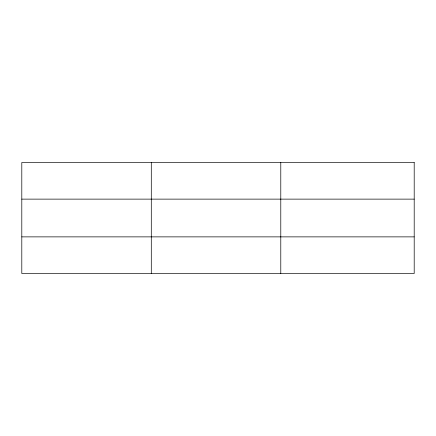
<?xml version="1.0" encoding="UTF-8"?>
<svg xmlns="http://www.w3.org/2000/svg" width="436" height="436" viewBox="0 0 436 436"><rect width="100%" height="100%" fill="white"/><g stroke="black" fill="none" stroke-linecap="round" stroke-linejoin="round"><path stroke-width="0.65" d="M151.292 273.508L151.292 162.492M280.784 273.508L280.784 162.492M21.8 199.127L414.2 199.127M21.8 236.873L414.2 236.873M414.2 162.492L414.2 273.508L21.8 273.508L21.8 162.492L414.2 162.492"/></g></svg>
